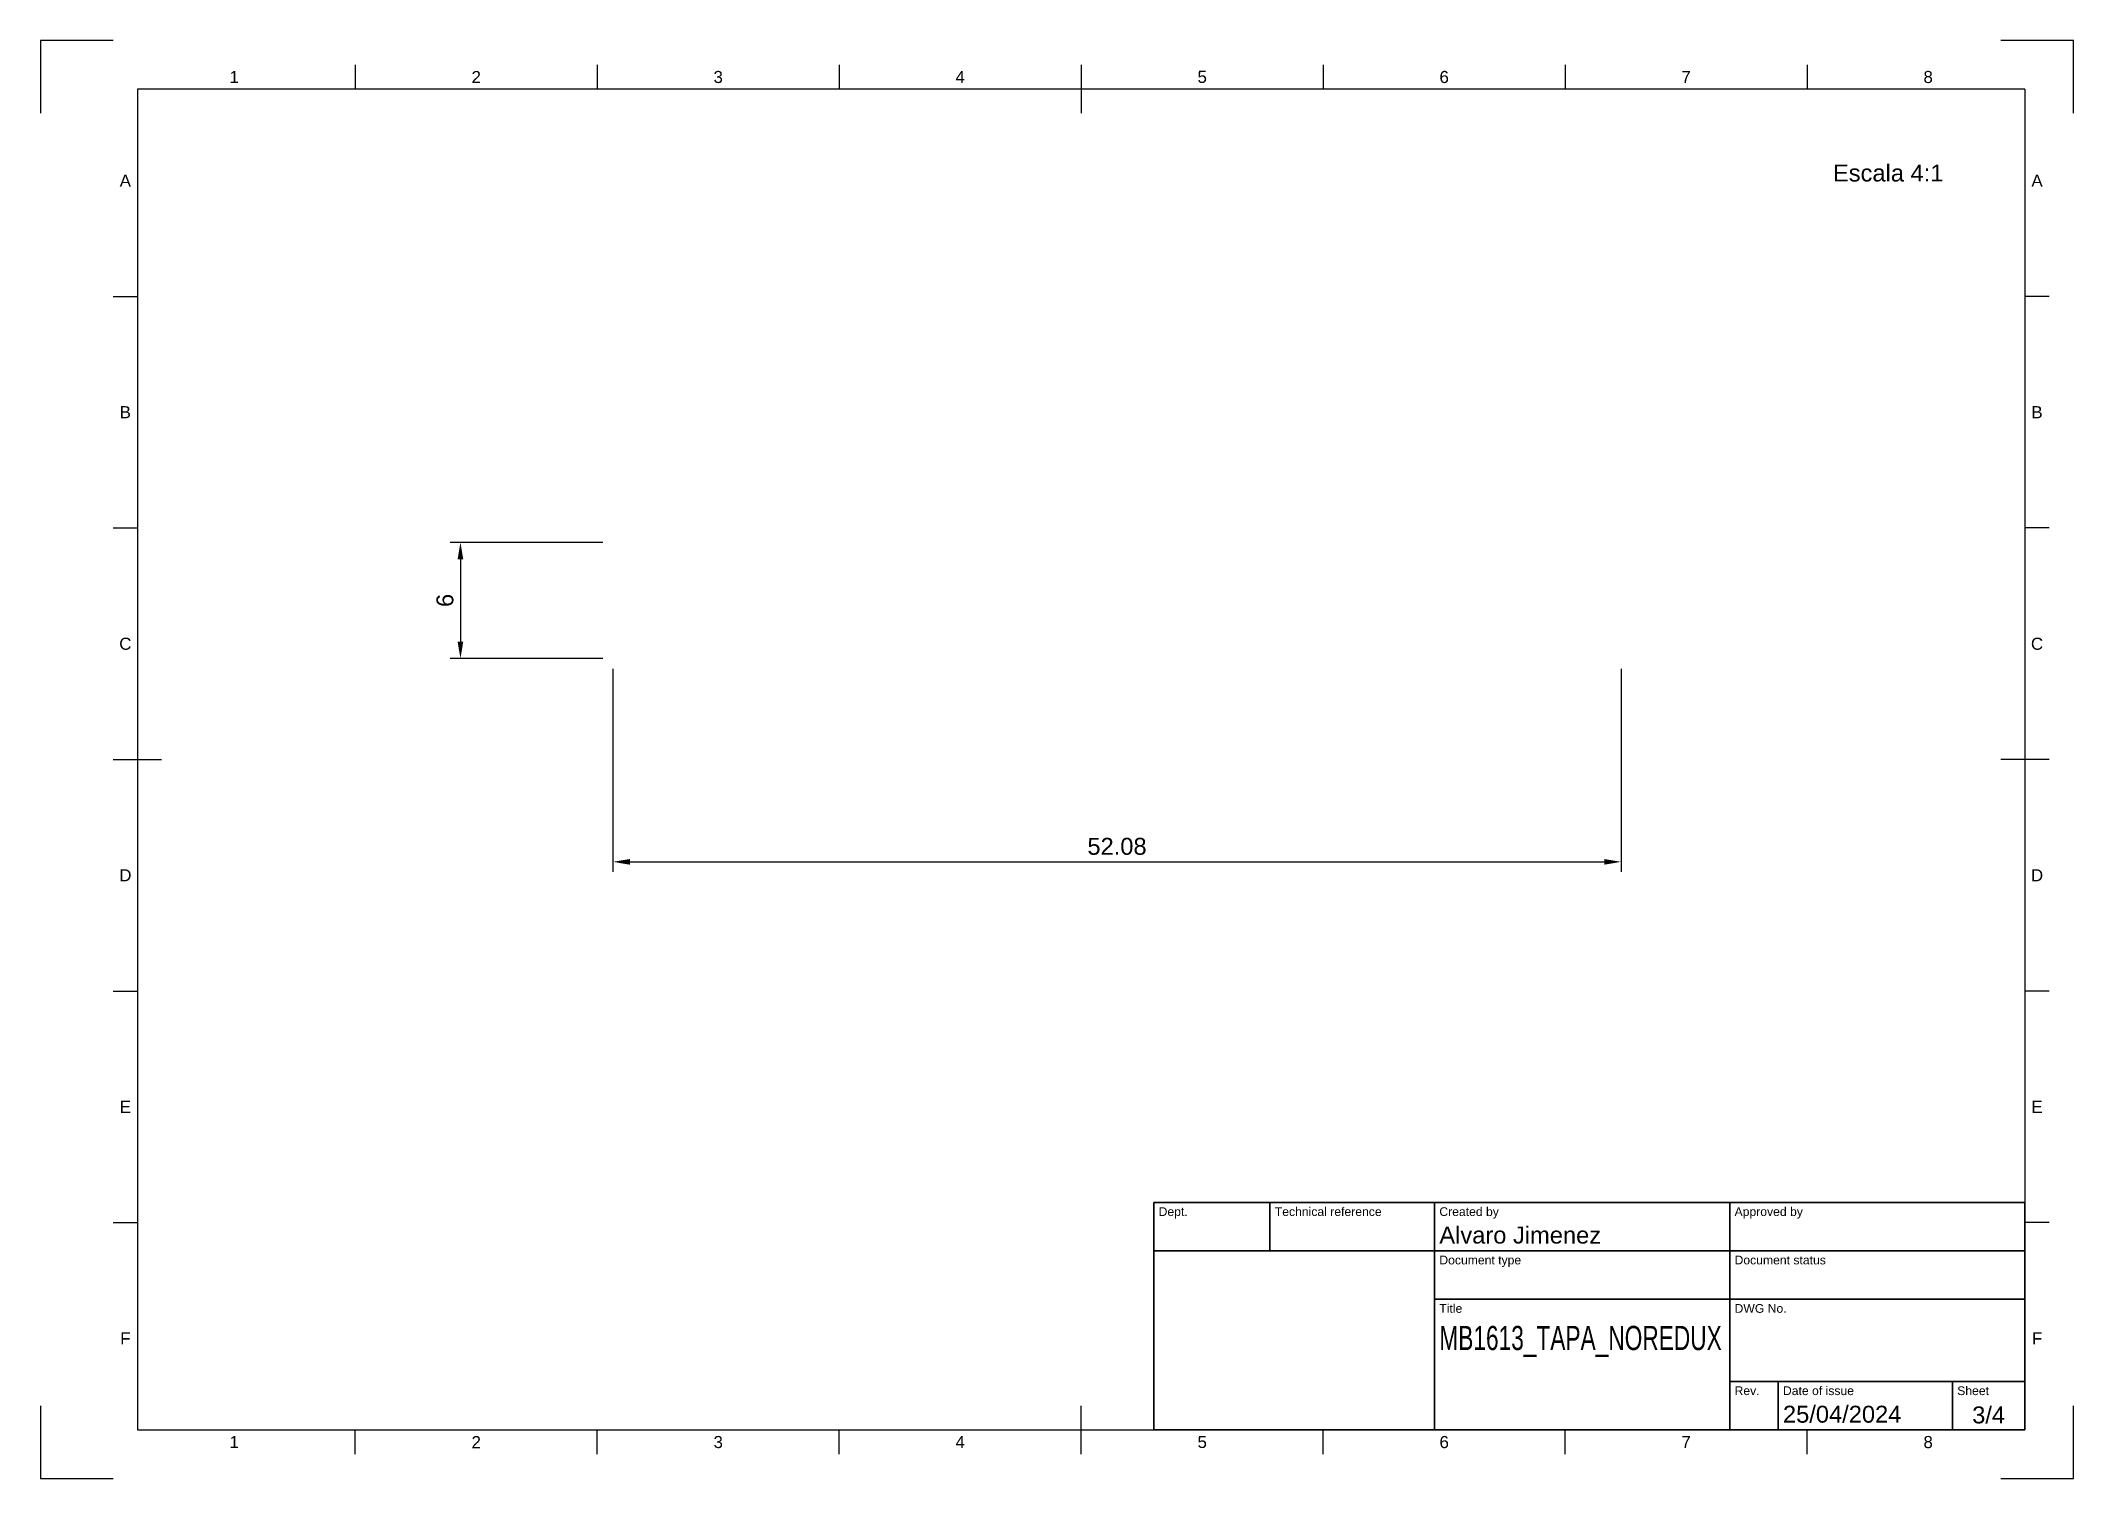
# Paper-space layout 'Plano1-Copiar-Copiar' of a CAD drawing. Header units: millimetres. Extents: x 0 to 420, y 0 to 297.
import ezdxf
from ezdxf.enums import TextEntityAlignment as Align

# ---------------------------------------------------------------- set-up
doc = ezdxf.new("R2010")
doc.units = ezdxf.units.MM
doc.header["$LTSCALE"] = 0.75
for name, color, linetype, lineweight in [('BORDER', 7, 'Continuous', 25), ('FD_Dimensions', 7, 'Continuous', 25), ('Notes', 7, 'Continuous', 25), ('TITLEBLOCK', 7, 'Continuous', 35)]:
    doc.layers.add(name, color=color, linetype=linetype, lineweight=lineweight)
doc.styles.add('FusionTitle', font='arial.ttf')
doc.styles.get("Standard").update_dxf_attribs({"font": 'arial.ttf'})
doc.dimstyles.new('Dim-ISO-25', dxfattribs={"dimtxt": 3.5, "dimasz": 3.5, "dimexe": 2.1, "dimexo": 2.1, "dimgap": 1.4, "dimtad": 1, "dimzin": 12, "dimdsep": 46, "dimtxsty": 'Standard', "dimcen": 0, "dimazin": 3, "dimtp": 0.1, "dimtm": 0.1, "dimtfac": 0.714286, "dimtmove": 0, "dimatfit": 3, "dimfxl": 1, "dimtzin": 12, "dimarcsym": 0})

# ---------------------------------------------------------------- blocks, each defined once
blk = doc.blocks.new('ISO_A3_SHEET')
at = {"layer": 'BORDER'}
for p, q in [((65, 292), (65, 287)), ((115, 292), (115, 287)), ((165, 292), (165, 287)), ((215, 292), (215, 282)), ((265, 292), (265, 287)), ((315, 292), (315, 287)), ((365, 292), (365, 287)), ((410, 287), (20, 287)), ((20, 287), (20, 10)), ((410, 287), (410, 10)), ((15, 244.16666), (20, 244.16666)), ((415, 244.16666), (410, 244.16666)), ((15, 196.33333), (20, 196.33333)), ((415, 196.33333), (410, 196.33333)), ((15, 148.5), (25, 148.5)), ((415, 148.5), (405, 148.5)), ((15, 100.66667), (20, 100.66667)), ((415, 100.66667), (410, 100.66667)), ((15, 52.83334), (20, 52.83334)), ((415, 52.83334), (410, 52.83334)), ((215, 5), (215, 15)), ((20, 10), (410, 10)), ((65, 5), (65, 10)), ((115, 5), (115, 10)), ((165, 5), (165, 10)), ((265, 5), (265, 10)), ((315, 5), (315, 10)), ((365, 5), (365, 10))]:
    blk.add_line(p, q, dxfattribs=at)
at = {"layer": 'Defpoints'}
for p, q in [((15, 297), (0, 297)), ((0, 297), (0, 282)), ((420, 297), (405, 297)), ((420, 282), (420, 297)), ((0, 15), (0, 0)), ((420, 0), (420, 15)), ((0, 0), (15, 0)), ((405, 0), (420, 0))]:
    blk.add_line(p, q, dxfattribs=at)
at = {"layer": 'BORDER', "style": 'FusionTitle'}
for s, p in [('1', (40, 289.5)), ('2', (90, 289.5)), ('3', (140, 289.5)), ('4', (190, 289.5)), ('5', (240, 289.5)), ('6', (290, 289.5)), ('7', (340, 289.5)), ('8', (390, 289.5)), ('A', (17.5, 268.08333)), ('A', (412.5, 268.08333)), ('B', (17.5, 220.25)), ('B', (412.5, 220.25)), ('C', (17.5, 172.41667)), ('C', (412.5, 172.41667)), ('D', (17.5, 124.58334)), ('D', (412.5, 124.58334)), ('E', (17.5, 76.75001)), ('E', (412.5, 76.75001)), ('F', (17.5, 28.91668)), ('F', (412.5, 28.91668)), ('1', (40, 7.5)), ('2', (90, 7.5)), ('3', (140, 7.5)), ('4', (190, 7.5)), ('5', (240, 7.5)), ('6', (290, 7.5)), ('7', (340, 7.5)), ('8', (390, 7.5))]:
    blk.add_text(s, height=2.5, dxfattribs=at).set_placement(p, align=Align.MIDDLE)
blk = doc.blocks.new('ISO_TITLEBLOCK')
at = {"layer": 'TITLEBLOCK'}
for p, q in [((0, 47), (-180, 47)), ((-180, 47), (-180, 0)), ((-156, 37), (-156, 47)), ((-122, 0), (-122, 47)), ((-61, 0), (-61, 47)), ((0, 0), (0, 47)), ((-180, 37), (0, 37)), ((-122, 27), (0, 27)), ((-61, 10), (0, 10)), ((-51, 0), (-51, 10)), ((-15, 0), (-15, 10)), ((-180, 0), (0, 0))]:
    blk.add_line(p, q, dxfattribs=at)
at = {"layer": 'TITLEBLOCK', "style": 'FusionTitle'}
for s, p in [('Dept.', (-179, 46)), ('Technical reference', (-155, 46)), ('Created by', (-121, 46)), ('Approved by', (-60, 46)), ('Document type', (-121, 36)), ('Document status', (-60, 36)), ('Title', (-121, 26)), ('DWG No.', (-60, 26)), ('Rev.', (-60, 9)), ('Date of issue', (-50, 9)), ('Sheet', (-14, 9))]:
    blk.add_text(s, height=1.8, dxfattribs=at).set_placement(p, align=Align.TOP_LEFT)
for tag, height, p in [('DEPT', 3.5, (-179, 42)), ('TECHNICAL_REFERENCE', 3.5, (-155, 42)), ('CREATED_BY', 3.5, (-121, 42)), ('APPROVED_BY', 3.5, (-60, 42)), ('DOCUMENT_TYPE', 3.5, (-121, 32)), ('DOCUMENT_STATUS', 3.5, (-60, 32)), ('TITLE_1', 5, (-121, 21.5)), ('TITLE_2', 5, (-121, 14)), ('TITLE_3', 5, (-121, 6.5)), ('DATE_OF_ISSUE', 3.5, (-50, 5))]:
    blk.add_attdef(tag, text='', height=height, dxfattribs=at).set_placement(p, align=Align.TOP_LEFT)
for tag, p in [('CREATED_DATE', (-62, 42)), ('APPROVED_DATE', (-0.99, 42))]:
    blk.add_attdef(tag, text='', height=3.5, dxfattribs=at).set_placement(p, align=Align.TOP_RIGHT)
for tag, height, p in [('DRAWING_NUMBER', 5, (-30.5, 19.75)), ('REV', 3.5, (-56, 4.85)), ('SHEET', 3.5, (-7.5, 4.85))]:
    blk.add_attdef(tag, text='', height=height, dxfattribs=at).set_placement(p, align=Align.TOP_CENTER)
blk = doc.blocks.new('*D76')
at = {"layer": 'Defpoints', "color": 0, "transparency": 16777216}
for p in [(118.24, 193.36), (86.74, 169.36), (118.24, 169.36)]:
    blk.add_point(p, dxfattribs=at)
at = {"layer": 'FD_Dimensions', "color": 0, "lineweight": -2, "transparency": 16777216}
for p, q in [((116.14, 193.36), (84.64, 193.36)), ((86.74, 189.86), (86.74, 172.86)), ((116.14, 169.36), (84.64, 169.36))]:
    blk.add_line(p, q, dxfattribs=at)
at = {"layer": 'FD_Dimensions', "color": 0, "transparency": 16777216}
for points in [[(86.15, 189.86), (87.32, 189.86), (86.74, 193.36)], [(86.15, 172.86), (87.32, 172.86), (86.74, 169.36)]]:
    blk.add_solid(points, dxfattribs=at)
at = {"layer": 'FD_Dimensions', "color": 0, "transparency": 16777216, "insert": (83.55, 181.36), "char_height": 3.5, "attachment_point": 5, "rotation": 90}
blk.add_mtext('6', dxfattribs=at)
blk = doc.blocks.new('*D77')
at = {"layer": 'Defpoints', "color": 0, "transparency": 16777216}
for p in [(118.24, 169.36), (326.56, 169.36), (326.56, 127.36)]:
    blk.add_point(p, dxfattribs=at)
at = {"layer": 'FD_Dimensions', "color": 0, "lineweight": -2, "transparency": 16777216}
for p, q in [((118.24, 167.26), (118.24, 125.26)), ((326.56, 167.26), (326.56, 125.26)), ((121.74, 127.36), (323.06, 127.36))]:
    blk.add_line(p, q, dxfattribs=at)
at = {"layer": 'FD_Dimensions', "color": 0, "transparency": 16777216}
for points in [[(121.74, 127.94), (121.74, 126.77), (118.24, 127.36)], [(323.06, 127.94), (323.06, 126.77), (326.56, 127.36)]]:
    blk.add_solid(points, dxfattribs=at)
at = {"layer": 'FD_Dimensions', "color": 0, "transparency": 16777216, "insert": (222.4, 130.54), "char_height": 3.5, "attachment_point": 5}
blk.add_mtext('52.08', dxfattribs=at)

psp = doc.layouts.new('Plano1-Copiar-Copiar')

# ---------------------------------------------------------------- block references
at = {"layer": 'BORDER'}
psp.add_blockref('ISO_A3_SHEET', (0, 0), dxfattribs=at)
at = {"layer": 'TITLEBLOCK'}
ref = psp.add_blockref('ISO_TITLEBLOCK', (410, 10), dxfattribs=at)
ref.add_attrib('DATE_OF_ISSUE', '25/04/2024', dxfattribs={"height": 3.5, "style": 'FusionTitle'}).set_placement((360, 15), align=Align.TOP_LEFT)
ref.add_attrib('SHEET', '3/4', dxfattribs={"height": 3.5, "style": 'FusionTitle'}).set_placement((402.5, 14.85), align=Align.TOP_CENTER)
ref.add_attrib('TITLE_1', 'MB1613_TAPA_NOREDUX', dxfattribs={"height": 5, "style": 'FusionTitle', "width": 0.671122}).set_placement((289, 31.5), align=Align.TOP_LEFT)
ref.add_attrib('CREATED_BY', 'Alvaro Jimenez', dxfattribs={"height": 3.5, "style": 'FusionTitle'}).set_placement((289, 52), align=Align.TOP_LEFT)

# ---------------------------------------------------------------- texts
at = {"layer": 'Notes', "insert": (370.332, 271.407), "char_height": 3.5, "attachment_point": 1}
psp.add_mtext_dynamic_manual_height_columns('Escala 4:1', width=28.47838, gutter_width=17.5, heights=[0], dxfattribs=at)

# ---------------------------------------------------------------- dimensions: what is measured, and where the dimension line sits
at = {"layer": 'FD_Dimensions'}
dim = psp.add_linear_dim(base=(86.738, 169.356), p1=(118.238, 193.356), p2=(118.238, 169.356), angle=90, dimstyle='Dim-ISO-25', override={"dimlfac": -0.25, "dimclrd": 0, "dimclre": 0}, dxfattribs=at)
dim.commit()
dim.dimension.update_dxf_attribs({"geometry": '*D76', "text_midpoint": (83.551, 181.356)})
dim = psp.add_linear_dim(base=(326.558, 127.356), p1=(118.238, 169.356), p2=(326.558, 169.356), dimstyle='Dim-ISO-25', override={"dimlfac": -0.25, "dimclrd": 0, "dimclre": 0}, dxfattribs=at)
dim.commit()
dim.dimension.update_dxf_attribs({"geometry": '*D77', "text_midpoint": (222.398, 130.543)})

doc.saveas('drawing.dxf')
